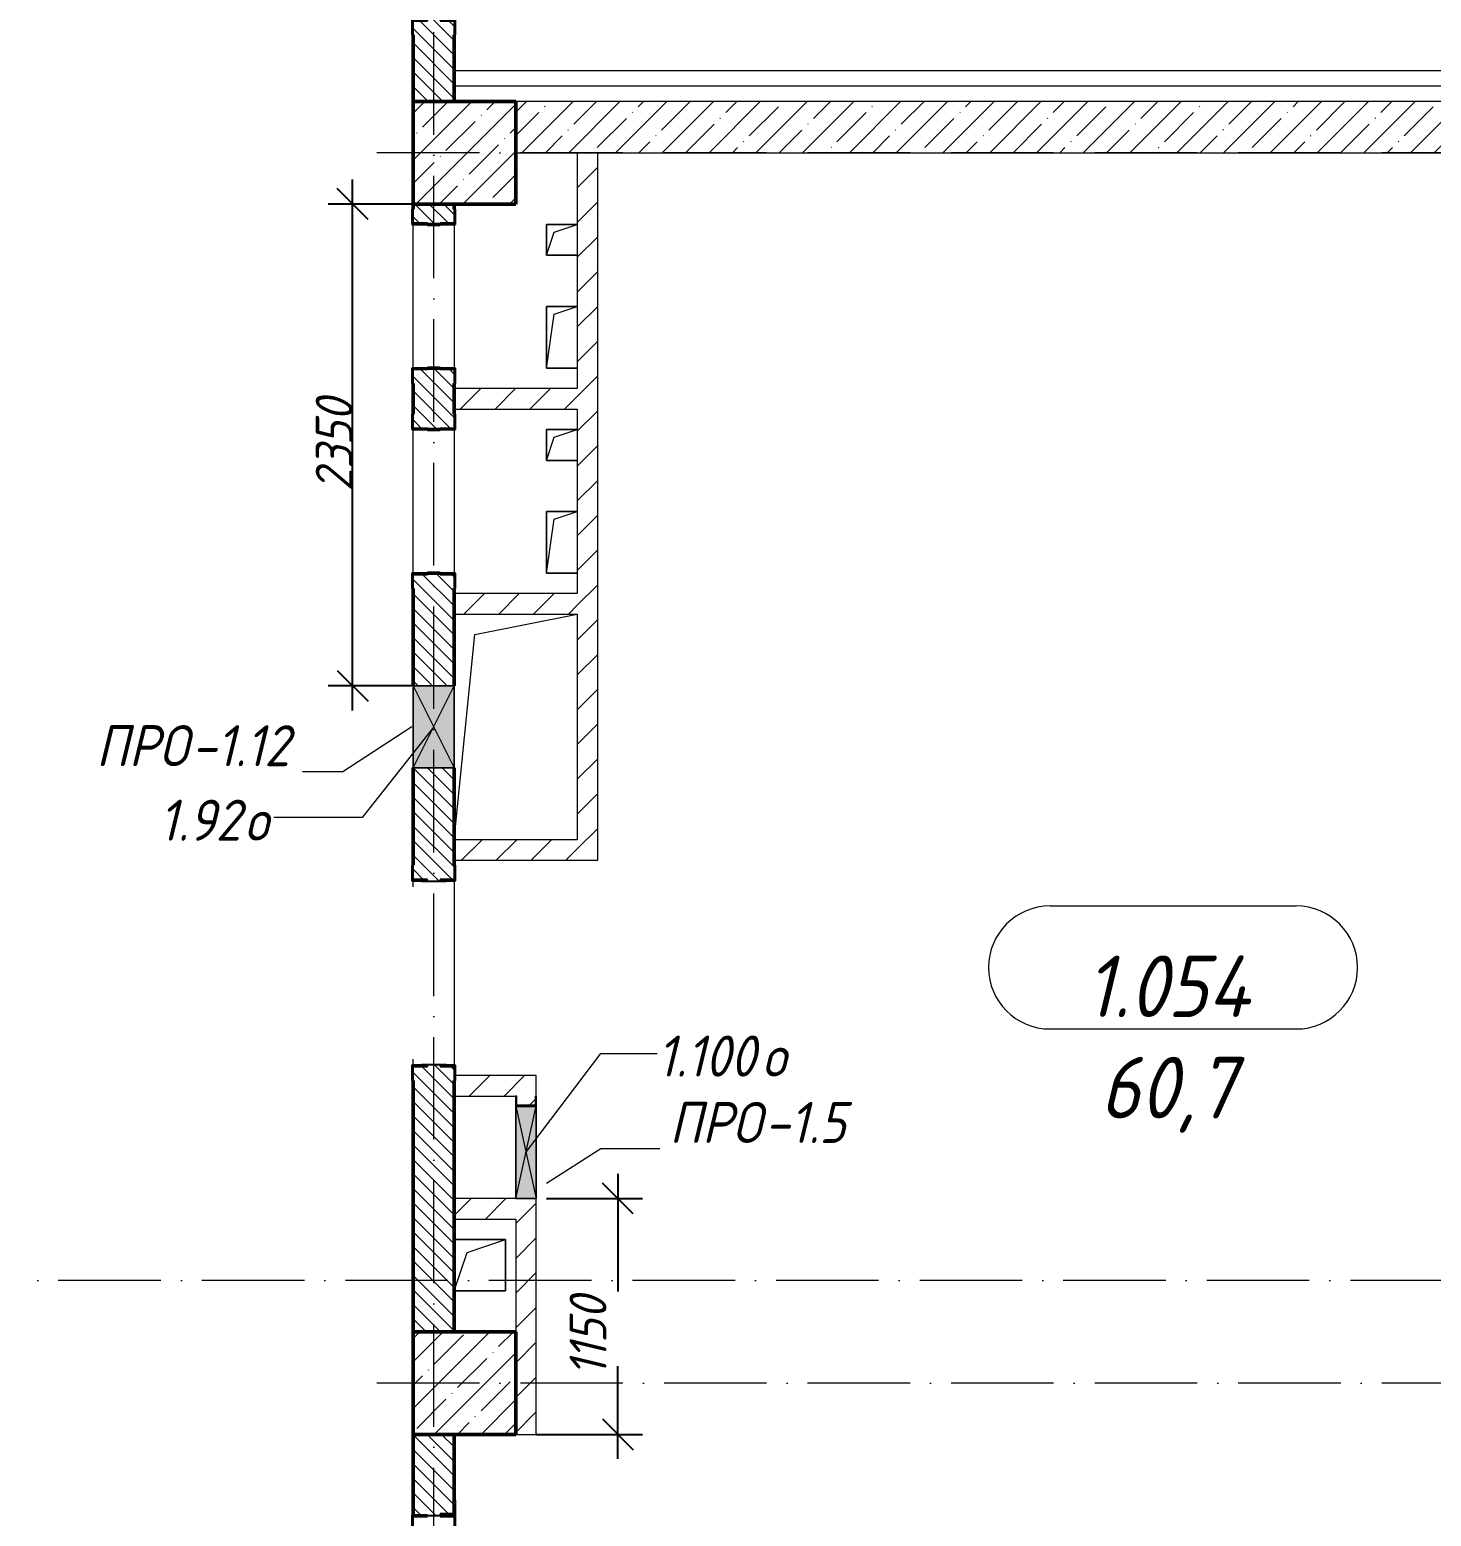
# Model space of a CAD drawing. Header units: millimetres. Extents: x -12989 to 629078, y -109036 to 555275.
# Drawn here: x 604393 to 611228, y 266573 to 273823 of the extents above; entities that cross this region are included whole.
import ezdxf

# ---------------------------------------------------------------- set-up
doc = ezdxf.new("R2010")
doc.units = ezdxf.units.MM
doc.linetypes.add('50_200_ШТРИХ_1Т_ш5_п1_п1_', pattern=[700, 500, -100, 0, -100])
for name, color, linetype, lineweight in [('A-____-____-DIMS', 7, 'Continuous', 9), ('A-DETL-____-OTLN-4', 7, 'Continuous', 18), ('A-DETL-GENF-OTLN', 7, 'Continuous', 9), ('A-FLOR-____-OTLN', 7, 'Continuous', 9), ('A-GENM-____-IDEN', 7, 'Continuous', 9), ('A-GENM-____-MCUT', 7, 'Continuous', 25), ('A-GENM-____-OTLN', 7, 'Continuous', 9), ('A-GENM-____-OTLN-1', 7, 'Continuous', 25), ('A-GLAZ-____-IDEN', 7, 'Continuous', 9), ('A-GLAZ-____-OTLN', 7, 'Continuous', 9), ('A-WALL-____-MCUT-1', 7, 'Continuous', 9), ('A-WALL-____-MCUT-2', 7, 'Continuous', 50), ('A-WALL-____-PATT-1', 7, 'Continuous', 9), ('A-WALL-FNSH-MCUT-1', 7, 'Continuous', 9), ('I-WALL-____-OTLN', 7, 'Continuous', 9), ('S-COLS-____-MCUT', 7, 'Continuous', 50), ('S-COLS-____-OTLN', 7, 'Continuous', 9), ('S-GRID-____-OTLN-1', 7, '50_200_ШТРИХ_1Т_ш5_п1_п1_', 9)]:
    doc.layers.add(name, color=color, linetype=linetype, lineweight=lineweight)
doc.layers.add('A-AREA-IDEN-1', color=7, linetype='Continuous', lineweight=9, true_color=0xaaaaaa)
doc.styles.add('ISOCPEUR_I', font='isocpeui.ttf', dxfattribs={"width": 0.9, "height": 2.5})
doc.styles.add('ISOCPEUR_I_10', font='isocpeui.ttf', dxfattribs={"width": 0.9, "height": 180})
doc.styles.add('ISOCPEUR_I_9', font='isocpeui.ttf', dxfattribs={"width": 0.9, "height": 250})
doc.dimstyles.new('ISO-1_8_0_9К_СРЕДНИЙ_Кладочные_3', dxfattribs={"dimscale": 304.8, "dimtxt": 179.276612, "dimasz": 0.492126, "dimexe": 0.393701, "dimexo": 0, "dimgap": 0, "dimtad": 1, "dimdec": 3, "dimrnd": 0.001, "dimdsep": 46, "dimtxsty": 'ISOCPEUR_I_10', "dimblk1": 'OBLIQUE', "dimblk2": 'OBLIQUE', "dimsah": 1, "dimcen": 0.09, "dimdle": 0.393701, "dimazin": 0, "dimtfac": 1, "dimtdec": 4, "dimtix": 1, "dimtmove": 0, "dimatfit": 3, "dimfxl": 1, "dimtvp": 1, "dimtolj": 1, "dimtzin": 0, "dimarcsym": 2})
doc.dimstyles.new('ISO-1_8_0_9К_СРЕДНИЙ_Кладочные_5', dxfattribs={"dimscale": 304.8, "dimtxt": 179.276612, "dimasz": 0.492126, "dimexe": 0.393701, "dimexo": 0, "dimgap": 0, "dimtad": 1, "dimdec": 3, "dimrnd": 0.001, "dimdsep": 46, "dimtxsty": 'ISOCPEUR_I_10', "dimblk1": 'OBLIQUE', "dimblk2": 'OBLIQUE', "dimsah": 1, "dimcen": 0.09, "dimdle": 0.393701, "dimazin": 0, "dimtfac": 1, "dimtdec": 4, "dimtix": 1, "dimtmove": 2, "dimatfit": 3, "dimfxl": 1, "dimtvp": 1, "dimtolj": 1, "dimtzin": 0, "dimarcsym": 2})
pattern_1 = [(135, (513013.31, 265891.49), (-35.35534, -35.35534), [])]
pattern_2 = [(45, (513013.31, 265891.49), (-84.85281, 84.85281), [])]

# ---------------------------------------------------------------- blocks, each defined once
blk = doc.blocks.new('BSC_Колонна _Прямоугольная - 500х500-V30-АР1_План отверстий 1 этажа в осях 1-64_А-ГГ')
at = {"layer": 'S-COLS-____-OTLN'}
h = blk.add_hatch(dxfattribs=at)
h.set_pattern_fill('FP_62', color=256, style=0, pattern_type=2)
h.set_pattern_definition([(45, (-93500, -7331.04), (-114.04925, 114.04925), []), (45, (-93385.95, -7331.04), (-114.04925, 114.04925), [201.613, -40.323, 3.353, -36.97])])
h.paths.add_polyline_path([(-250, -250), (250, -250), (250, 250), (-250, 250)], flags=0)
at = {"layer": 'S-COLS-____-MCUT'}
for p, q in [((250, 250), (-250, 250)), ((-250, 250), (-250, -250)), ((250, -250), (250, 250)), ((-250, -250), (250, -250))]:
    blk.add_line(p, q, dxfattribs=at)
blk = doc.blocks.new('BSC_Колонна _Прямоугольная - 500х500-V85-АР1_План отверстий 1 этажа в осях 1-64_А-ГГ')
at = {"layer": 'S-COLS-____-OTLN'}
h = blk.add_hatch(dxfattribs=at)
h.set_pattern_fill('FP_117', color=256, style=0, pattern_type=2)
h.set_pattern_definition([(45, (-93500, -1331.04), (-114.04925, 114.04925), []), (45, (-93385.95, -1331.04), (-114.04925, 114.04925), [201.613, -40.323, 3.353, -36.97])])
h.paths.add_polyline_path([(-250, -250), (250, -250), (250, 250), (-250, 250)], flags=0)
at = {"layer": 'S-COLS-____-MCUT'}
for p, q in [((250, 250), (-250, 250)), ((-250, 250), (-250, -250)), ((250, -250), (250, 250)), ((-250, -250), (250, -250))]:
    blk.add_line(p, q, dxfattribs=at)
blk = doc.blocks.new('Фахверк_СКБ_Уголок - 200_4010-27904266-АР1_План отверстий 1 этажа в осях 1-64_А-ГГ')
at = {"layer": 'A-GENM-____-MCUT'}
for p, q in [((125, 156), (50, 156)), ((50, 156), (50, 150)), ((50, 150), (119, 150)), ((119, 150), (119, 81)), ((125, 81), (125, 156)), ((119, 81), (125, 81)), ((125, 19), (119, 19)), ((119, 19), (119, -50)), ((125, -56), (125, 19)), ((119, -50), (50, -50)), ((50, -50), (50, -56)), ((50, -56), (125, -56))]:
    blk.add_line(p, q, dxfattribs=at)
blk = doc.blocks.new('Фахверк_СКБ_Уголок - 200_4010_1-27904659-АР1_План отверстий 1 этажа в осях 1-64_А-ГГ')
at = {"layer": 'A-GENM-____-MCUT'}
for p, q in [((125, 156), (50, 156)), ((50, 156), (50, 150)), ((50, 150), (119, 150)), ((119, 150), (119, 81)), ((125, 81), (125, 156)), ((119, 81), (125, 81)), ((125, 19), (119, 19)), ((119, 19), (119, -50)), ((125, -56), (125, 19)), ((119, -50), (50, -50)), ((50, -50), (50, -56)), ((50, -56), (125, -56))]:
    blk.add_line(p, q, dxfattribs=at)
blk = doc.blocks.new('154_Стойка_СКБ_Уголок - СМ-2230_200-28216496-АР1_План отверстий 1 этажа в осях 1-64_А-ГГ')
at = {"layer": 'A-GENM-____-MCUT'}
for p, q in [((125, 156), (125, 81)), ((200, 156), (125, 156)), ((131, 81), (131, 150)), ((131, 150), (200, 150)), ((200, 150), (200, 156)), ((125, 81), (131, 81)), ((131, 19), (125, 19)), ((125, 19), (125, -56)), ((131, -50), (131, 19)), ((125, -56), (200, -56)), ((200, -50), (131, -50)), ((200, -56), (200, -50))]:
    blk.add_line(p, q, dxfattribs=at)
blk = doc.blocks.new('154_Стойка_СКБ_Уголок - СМ-2530_200-28213945-АР1_План отверстий 1 этажа в осях 1-64_А-ГГ')
at = {"layer": 'A-GENM-____-MCUT'}
for p, q in [((125, 156), (125, 81)), ((200, 156), (125, 156)), ((131, 81), (131, 150)), ((131, 150), (200, 150)), ((200, 150), (200, 156)), ((125, 81), (131, 81)), ((131, 19), (125, 19)), ((125, 19), (125, -56)), ((131, -50), (131, 19)), ((125, -56), (200, -56)), ((200, -50), (131, -50)), ((200, -56), (200, -50))]:
    blk.add_line(p, q, dxfattribs=at)
blk = doc.blocks.new('Стойка_Влож_Полоса боковая - Полоса-28213942-АР1_План отверстий 1 этажа в осях 1-64_А-ГГ')
at = {"layer": 'A-GENM-____-OTLN'}
for p, q in [((-5, 60), (0, 60)), ((-5, -60), (-5, 60)), ((0, 31), (0, -31)), ((0, -60), (-5, -60))]:
    blk.add_line(p, q, dxfattribs=at)
blk = doc.blocks.new('154_Стойка_СКБ_Уголок - СМ-2530_200-28346319-АР1_План отверстий 1 этажа в осях 1-64_А-ГГ')
at = {"layer": 'A-GENM-____-MCUT'}
for p, q in [((125, 156), (125, 81)), ((200, 156), (125, 156)), ((131, 81), (131, 150)), ((131, 150), (200, 150)), ((200, 150), (200, 156)), ((125, 81), (131, 81)), ((131, 19), (125, 19)), ((125, 19), (125, -56)), ((131, -50), (131, 19)), ((125, -56), (200, -56)), ((200, -50), (131, -50)), ((200, -56), (200, -50))]:
    blk.add_line(p, q, dxfattribs=at)
blk = doc.blocks.new('Стойка_Влож_Полоса боковая - Полоса-28346330-АР1_План отверстий 1 этажа в осях 1-64_А-ГГ')
at = {"layer": 'A-GENM-____-OTLN'}
for p, q in [((-5, -31), (-5, 31)), ((0, 31), (0, -31))]:
    blk.add_line(p, q, dxfattribs=at)
blk = doc.blocks.new('Стойка_Влож_Уголок - Уголок-28213946-АР1_План отверстий 1 этажа в осях 1-64_А-ГГ')
at = {"layer": 'A-GENM-____-MCUT'}
for p, q in [((6, 0), (0, 0)), ((6, -69), (6, 0)), ((75, -69), (6, -69)), ((75, -75), (75, -69)), ((0, -75), (75, -75))]:
    blk.add_line(p, q, dxfattribs=at)
blk = doc.blocks.new('AR_Отверстие прямоугольное _в плите_ - AR_Отверстие прямоугольное _в плите_-30423627-АР1_План отверстий 1 этажа в осях 1-64_А-ГГ')
at = {"layer": 'A-GENM-____-OTLN'}
for p, q in [((75, 75), (-75, 75)), ((-75, 75), (-75, -75)), ((-37.5, 37.5), (75, 75)), ((-75, -75), (-37.5, 37.5)), ((-75, -75), (75, -75))]:
    blk.add_line(p, q, dxfattribs=at)
blk = doc.blocks.new('AR_Отверстие прямоугольное _в плите_ - AR_Отверстие прямоугольное _в плите_-30423637-АР1_План отверстий 1 этажа в осях 1-64_А-ГГ')
at = {"layer": 'A-GENM-____-OTLN'}
for p, q in [((75, 150), (-75, 150)), ((-75, 150), (-75, -150)), ((-37.5, 112.5), (75, 150)), ((-75, -150), (-37.5, 112.5)), ((-75, -150), (75, -150))]:
    blk.add_line(p, q, dxfattribs=at)
blk = doc.blocks.new('AR_Отверстие прямоугольное _в плите_ - AR_Отверстие прямоугольное _в плите_-30552713-АР1_План отверстий 1 этажа в осях 1-64_А-ГГ')
at = {"layer": 'A-GENM-____-OTLN'}
for p, q in [((-200, 450), (300, 550)), ((-300, -550), (-200, 450))]:
    blk.add_line(p, q, dxfattribs=at)
blk = doc.blocks.new('AR_Отверстие прямоугольное _в плите_ - AR_Отверстие прямоугольное _в плите_-30458064-АР1_План отверстий 1 этажа в осях 1-64_А-ГГ')
at = {"layer": 'A-GENM-____-OTLN'}
for p, q in [((125, 125), (-125, 125)), ((-62.5, 62.5), (125, 125)), ((125, -125), (125, 125)), ((-125, -125), (-62.5, 62.5)), ((-125, -125), (125, -125))]:
    blk.add_line(p, q, dxfattribs=at)
blk = doc.blocks.new('AR_Отверстие прямоугольное _в стене_ - AR_Отверстие прямоугольное _в стене__ОВ-36690962-АР1_План отверстий 1 этажа в осях 1-64_А-ГГ')
at = {"layer": 'A-GLAZ-____-OTLN'}
blk.add_hatch(color=256, dxfattribs=at).paths.add_polyline_path([(-225, 47), (-225, -50), (225, -50), (225, 50), (-225, 50)], flags=0)
at = {"layer": 'A-DETL-GENF-OTLN'}
for p, q in [((-225, -50), (-225, 50)), ((-225, 50), (225, 50)), ((225, 50), (-225, -50)), ((-225, 50), (225, -50)), ((225, 50), (-225, 50)), ((-225, 50), (-225, -50)), ((225, -50), (-225, -50)), ((-225, -50), (225, -50))]:
    blk.add_line(p, q, dxfattribs=at)
blk = doc.blocks.new('AR_Отверстие прямоугольное _в стене_ - AR_Отверстие прямоугольное _в стене__ОВ-36752886-АР1_План отверстий 1 этажа в осях 1-64_А-ГГ')
at = {"layer": 'A-GLAZ-____-OTLN'}
blk.add_hatch(color=256, dxfattribs=at).paths.add_polyline_path([(-200, -100), (200, -100), (200, 100), (-200, 100)], flags=0)
at = {"layer": 'A-DETL-GENF-OTLN'}
for p, q in [((-200, -100), (-200, 100)), ((-200, 100), (200, 100)), ((200, 100), (-200, -100)), ((-200, 100), (200, -100)), ((200, 100), (-200, 100)), ((-200, 100), (-200, -100)), ((200, 100), (200, -100)), ((200, -100), (200, 100)), ((200, -100), (-200, -100)), ((-200, -100), (200, -100))]:
    blk.add_line(p, q, dxfattribs=at)
blk = doc.blocks.new('154_Фахверк_СКБ_Швеллер - Тип_100_4010_1-36655149-АР1_План отверстий 1 этажа в осях 1-64_А-ГГ')
at = {"layer": 'A-GENM-____-MCUT'}
for p, q in [((175, 50), (125, 50)), ((125, 50), (125, -50)), ((128, 47), (175, 47)), ((128, -47), (128, 47)), ((175, 47), (175, 50)), ((125, -50), (175, -50)), ((175, -47), (128, -47)), ((175, -50), (175, -47))]:
    blk.add_line(p, q, dxfattribs=at)
blk = doc.blocks.new('_Oblique')
at = {"color": 0, "linetype": 'ByBlock', "lineweight": -2}
blk.add_line((-0.5, -0.5), (0.5, 0.5), dxfattribs=at)
blk = doc.blocks.new('*D5842')
at = {"layer": 'A-____-____-DIMS', "color": 0, "lineweight": -2, "transparency": 16777216}
for p, q in [((605967.9, 270502.5), (605967.9, 273092.5)), ((606263.3, 272972.5), (605847.9, 272972.5)), ((606257.3, 270622.5), (605847.9, 270622.5))]:
    blk.add_line(p, q, dxfattribs=at)
at = {"layer": 'Defpoints', "color": 0, "transparency": 16777216}
for p in [(605967.9, 272972.5), (606263.3, 272972.5), (606257.3, 270622.5)]:
    blk.add_point(p, dxfattribs=at)
at = {"layer": 'A-____-____-DIMS', "color": 0, "lineweight": -2, "transparency": 16777216, "xscale": 150, "yscale": 150, "zscale": 150}
for p, rotation in [((605967.9, 272972.5), 90), ((605967.9, 270622.5), 270)]:
    blk.add_blockref('_Oblique', p, dxfattribs=dict(at, rotation=rotation))
at = {"layer": 'A-____-____-DIMS', "color": 0, "transparency": 16777216, "insert": (605877.9, 271797.5), "char_height": 180, "width": 546.104, "attachment_point": 5, "rotation": 90, "style": 'ISOCPEUR_I_10'}
blk.add_mtext('\\A1;2350', dxfattribs=at)
blk = doc.blocks.new('*D5844')
at = {"layer": 'A-____-____-DIMS', "color": 0, "lineweight": -2, "transparency": 16777216}
for p, q in [((607261, 268242.5), (607261, 267669.2)), ((606913.3, 268122.5), (607381, 268122.5)), ((607261, 266852.5), (607261, 267304.8)), ((606863.3, 266972.5), (607381, 266972.5))]:
    blk.add_line(p, q, dxfattribs=at)
at = {"layer": 'Defpoints', "color": 0, "transparency": 16777216}
for p in [(606913.3, 268122.5), (607261, 268122.5), (606863.3, 266972.5)]:
    blk.add_point(p, dxfattribs=at)
at = {"layer": 'A-____-____-DIMS', "color": 0, "lineweight": -2, "transparency": 16777216, "xscale": 150, "yscale": 150, "zscale": 150}
for p, rotation in [((607261, 268122.5), 90), ((607261, 266972.5), 270)]:
    blk.add_blockref('_Oblique', p, dxfattribs=dict(at, rotation=rotation))
at = {"layer": 'A-____-____-DIMS', "color": 0, "transparency": 16777216, "insert": (607025.9, 267255.3), "char_height": 180, "width": 463.361, "attachment_point": 1, "rotation": 90, "line_spacing_factor": 1.149209, "style": 'ISOCPEUR_I_10'}
blk.add_mtext('\\A1;1150', dxfattribs=at)
blk = doc.blocks.new('AAR_СКБ_Марка_помещения_1_5 ммп - Номер _ Площадь-27962135-АИ_План этажа_Стены_1')
at = {"layer": 'A-AREA-IDEN-1'}
for p, q in [((-2.987, 3), (3.013, 3)), ((-2.987, 0), (3.013, 0))]:
    blk.add_line(p, q, dxfattribs=at)
for centre, start, end in [((-2.987, 1.5), 90, 270), ((3.013, 1.5), 270, 90)]:
    blk.add_arc(centre, 1.5, start, end, dxfattribs=at)

msp = doc.modelspace()

# ---------------------------------------------------------------- hatches: boundary and pattern name
at = {"layer": 'A-WALL-____-PATT-1'}
h = msp.add_hatch(dxfattribs=at)
h.set_pattern_fill('FP_6', color=256, style=0, pattern_type=2)
h.set_pattern_definition(pattern_1)
h.paths.add_polyline_path([(606463.3109, 273472.5335), (606463.3109, 273866.5335), (606394.3109, 273866.5335), (606394.3109, 273872.5335), (606332.3109, 273872.5335), (606332.3109, 273866.5335), (606263.3109, 273866.5335), (606263.3109, 273472.5335)], flags=0)
h.paths.add_polyline_path([(606332.3109, 275572.5335), (606394.3109, 275572.5335), (606394.3109, 275578.5335), (606463.3109, 275578.5335), (606463.3109, 275972.5335), (606263.3109, 275972.5335), (606263.3109, 275578.5335), (606332.3109, 275578.5335)], flags=0)
h = msp.add_hatch(dxfattribs=at)
h.set_pattern_fill('FP_27', color=256, style=0, pattern_type=2)
h.set_pattern_definition([(45, (513013.31, 265891.49), (-114.04925, 114.04925), []), (45, (513127.36, 265891.49), (-114.04925, 114.04925), [201.612, -40.322, 3.353, -36.97])])
h.paths.add_polyline_path([(613763.3109, 273222.5335), (613763.3109, 273472.5335), (606763.3109, 273472.5335), (606763.3109, 273222.5335), (613743.8252, 273222.5335)], flags=0)
h = msp.add_hatch(dxfattribs=at)
h.set_pattern_fill('FP_4', color=256, style=0, pattern_type=2)
h.set_pattern_definition(pattern_2)
h.paths.add_polyline_path([(607063.3109, 269772.5335), (607163.3109, 269772.5335), (607163.3109, 273222.5335), (607063.3109, 273222.5335), (607063.3109, 269872.5335)], flags=0)
h = msp.add_hatch(dxfattribs=at)
h.set_pattern_fill('FP_6', color=256, style=0, pattern_type=2)
h.set_pattern_definition(pattern_1)
h.paths.add_polyline_path([(606303.3109, 267472.5335), (606463.3109, 267472.5335), (606463.3109, 268766.5335), (606394.3109, 268766.5335), (606394.3109, 268772.5335), (606332.3109, 268772.5335), (606332.3109, 268766.5335), (606263.3109, 268766.5335), (606263.3109, 267472.5335)], flags=0)
h.paths.add_polyline_path([(606332.3109, 269672.5335), (606394.3109, 269672.5335), (606394.3109, 269678.5335), (606463.3109, 269678.5335), (606463.3109, 270222.5335), (606263.3109, 270222.5335), (606264.1109, 269678.5335), (606332.3109, 269678.5335)], flags=0)
h.paths.add_polyline_path([(606263.3109, 270622.5335), (606463.3109, 270622.5335), (606462.5109, 271166.5335), (606394.3109, 271166.5335), (606394.3109, 271172.5335), (606332.3109, 271172.5335), (606332.3109, 271166.5335), (606263.3109, 271166.5335), (606263.3109, 271097.5335)], flags=0)
h.paths.add_polyline_path([(606332.3109, 271872.5335), (606394.3109, 271872.5335), (606394.3109, 271878.5335), (606463.3109, 271878.5335), (606463.3109, 272166.5335), (606394.3109, 272166.5335), (606394.3109, 272172.5335), (606332.3109, 272172.5335), (606332.3109, 272166.5335), (606263.3109, 272166.5335), (606263.3109, 271878.5335), (606332.3109, 271878.5335)], flags=0)
h.paths.add_polyline_path([(606394.3109, 272872.5335), (606394.3109, 272878.5335), (606463.3109, 272878.5335), (606463.3109, 272972.5335), (606263.3109, 272972.5335), (606263.3109, 272878.5335), (606332.3109, 272878.5335), (606332.3109, 272872.5335)], flags=0)
h = msp.add_hatch(dxfattribs=at)
h.set_pattern_fill('FP_4', color=256, style=0, pattern_type=2)
h.set_pattern_definition(pattern_2)
h.paths.add_polyline_path([(607063.3109, 271972.5335), (607063.3109, 272072.5335), (606463.3109, 272072.5335), (606463.3109, 271972.5335), (606673.9681, 271972.5335)], flags=0)
h = msp.add_hatch(dxfattribs=at)
h.set_pattern_fill('FP_4', color=256, style=0, pattern_type=2)
h.set_pattern_definition(pattern_2)
h.paths.add_polyline_path([(607063.3109, 270972.5335), (607063.3109, 271072.5335), (606463.3109, 271072.5335), (606463.3109, 270972.5335), (606673.9681, 270972.5335)], flags=0)
h = msp.add_hatch(dxfattribs=at)
h.set_pattern_fill('FP_4', color=256, style=0, pattern_type=2)
h.set_pattern_definition(pattern_2)
h.paths.add_polyline_path([(607063.3109, 269772.5335), (607063.3109, 269872.5335), (606463.3109, 269872.5335), (606463.3109, 269772.5335), (606673.9681, 269772.5335)], flags=0)
h = msp.add_hatch(dxfattribs=at)
h.set_pattern_fill('FP_4', color=256, style=0, pattern_type=2)
h.set_pattern_definition(pattern_2)
h.paths.add_polyline_path([(606763.3109, 268622.5335), (606863.3109, 268622.5335), (606863.3109, 268722.5335), (606469.3109, 268722.5335), (606469.3109, 268697.5335), (606463.3109, 268697.5335), (606463.3109, 268622.5335), (606673.9681, 268622.5335)], flags=0)
h = msp.add_hatch(dxfattribs=at)
h.set_pattern_fill('FP_4', color=256, style=0, pattern_type=2)
h.set_pattern_definition(pattern_2)
h.paths.add_polyline_path([(606763.3109, 267072.5335), (606863.3109, 267072.5335), (606863.3109, 268122.5335), (606763.3109, 268122.5335), (606763.3109, 267472.5335)], flags=0)
h.paths.add_polyline_path([(606855.4776, 268575.5335), (606860.3109, 268575.5335), (606860.3109, 268622.5335), (606766.3109, 268622.5335), (606766.3109, 268575.5335), (606853.9109, 268575.5335)], flags=0)
h = msp.add_hatch(dxfattribs=at)
h.set_pattern_fill('FP_4', color=256, style=0, pattern_type=2)
h.set_pattern_definition(pattern_2)
h.paths.add_polyline_path([(606463.3109, 268022.5335), (606763.3109, 268022.5335), (606763.3109, 268122.5335), (606463.3109, 268122.5335)], flags=0)
h = msp.add_hatch(dxfattribs=at)
h.set_pattern_fill('FP_4', color=256, style=0, pattern_type=2)
h.set_pattern_definition(pattern_2)
h.paths.add_polyline_path([(606863.3109, 266972.5335), (606863.3109, 267072.5335), (606763.3109, 267072.5335), (606763.3109, 266972.5335)], flags=0)
h = msp.add_hatch(dxfattribs=at)
h.set_pattern_fill('FP_6', color=256, style=0, pattern_type=2)
h.set_pattern_definition(pattern_1)
h.paths.add_polyline_path([(606463.3109, 264472.5335), (606463.3109, 264866.5335), (606394.3109, 264866.5335), (606394.3109, 264872.5335), (606332.3109, 264872.5335), (606332.3109, 264866.5335), (606263.3109, 264866.5335), (606263.3109, 264472.5335), (606332.3109, 264472.5335)], flags=0)
h.paths.add_polyline_path([(606463.3109, 266578.5335), (606463.3109, 266972.5335), (606263.3109, 266972.5335), (606263.3109, 266578.5335), (606423.3109, 266578.5335)], flags=0)

# ---------------------------------------------------------------- linework, layer by layer
at = {"layer": 'A-DETL-____-OTLN-4'}
for p, q in [((614013.3109, 273622.5335), (606463.3109, 273622.5335)), ((614013.3109, 273547.5335), (606463.3109, 273547.5335))]:
    msp.add_line(p, q, dxfattribs=at)
at = {"layer": 'A-FLOR-____-OTLN'}
for p, q in [((606913.3109, 272872.5335), (607063.3109, 272872.5335)), ((606913.3109, 272722.5335), (606913.3109, 272872.5335)), ((607063.3109, 272722.5335), (606913.3109, 272722.5335)), ((606913.3109, 272472.5335), (607063.3109, 272472.5335)), ((606913.3109, 272172.5335), (606913.3109, 272472.5335)), ((607063.3109, 272172.5335), (606913.3109, 272172.5335)), ((606913.3109, 271872.5335), (607063.3109, 271872.5335)), ((606913.3109, 271722.5335), (606913.3109, 271872.5335)), ((607063.3109, 271722.5335), (606913.3109, 271722.5335)), ((606913.3109, 271472.5335), (607063.3109, 271472.5335)), ((606913.3109, 271172.5335), (606913.3109, 271472.5335)), ((607063.3109, 271172.5335), (606913.3109, 271172.5335)), ((606463.3109, 267922.5335), (606713.3109, 267922.5335)), ((606713.3109, 267922.5335), (606713.3109, 267672.5335)), ((606713.3109, 267672.5335), (606463.3109, 267672.5335))]:
    msp.add_line(p, q, dxfattribs=at)
at = {"layer": 'A-GENM-____-IDEN'}
for p, q in [((606257.3109, 270422.5335), (605920.1895, 270203.8531)), ((605920.1895, 270203.8531), (605723.507, 270203.8531)), ((606913.3109, 268197.5335), (607178.7536, 268366.3051)), ((607178.7536, 268366.3051), (607465.3836, 268366.3051))]:
    msp.add_line(p, q, dxfattribs=at)
at = {"layer": 'A-GLAZ-____-IDEN'}
for p, q in [((606363.3109, 270422.5335), (606014.5144, 269980.066)), ((606014.5144, 269980.066), (605583.5558, 269980.066)), ((606813.3109, 268347.5335), (607178.7536, 268829.7036)), ((607178.7536, 268829.7036), (607453.127, 268829.7036))]:
    msp.add_line(p, q, dxfattribs=at)
at = {"layer": 'A-WALL-____-MCUT-1'}
for p, q in [((613763.3109, 273472.5335), (606763.3109, 273472.5335)), ((606763.3109, 273222.5335), (613763.3109, 273222.5335))]:
    msp.add_line(p, q, dxfattribs=at)
at = {"layer": 'A-WALL-____-MCUT-2'}
for p, q in [((606263.3109, 273797.5335), (606263.3109, 273472.5335)), ((606463.3109, 273472.5335), (606463.3109, 273797.5335)), ((606263.3109, 272972.5335), (606263.3109, 272947.5335)), ((606463.3109, 272947.5335), (606463.3109, 272972.5335)), ((606332.3109, 272872.5335), (606394.3109, 272872.5335)), ((606394.3109, 272172.5335), (606332.3109, 272172.5335)), ((606263.3109, 272097.5335), (606263.3109, 271947.5335)), ((606463.3109, 271947.5335), (606463.3109, 272097.5335)), ((606332.3109, 271872.5335), (606394.3109, 271872.5335)), ((606394.3109, 271172.5335), (606332.3109, 271172.5335)), ((606263.3109, 271097.5335), (606263.3109, 270622.5335)), ((606463.3109, 270622.5335), (606463.3109, 271097.5335)), ((606263.3109, 270222.5335), (606263.3109, 269747.5335)), ((606463.3109, 269747.5335), (606463.3109, 270222.5335)), ((606263.3109, 268697.5335), (606263.3109, 267472.5335)), ((606463.3109, 267472.5335), (606463.3109, 268697.5335)), ((606263.3109, 266972.5335), (606263.3109, 266578.5335)), ((606463.3109, 266578.5335), (606463.3109, 266972.5335))]:
    msp.add_line(p, q, dxfattribs=at)
at = {"layer": 'A-WALL-FNSH-MCUT-1'}
for p, q in [((607063.3109, 273222.5335), (607063.3109, 272072.5335)), ((607163.3109, 269772.5335), (607163.3109, 273222.5335)), ((607063.3109, 272072.5335), (606463.3109, 272072.5335)), ((606463.3109, 271972.5335), (607063.3109, 271972.5335)), ((607063.3109, 271972.5335), (607063.3109, 271072.5335)), ((607063.3109, 271072.5335), (606463.3109, 271072.5335)), ((606463.3109, 270972.5335), (607063.3109, 270972.5335)), ((607063.3109, 270972.5335), (607063.3109, 269872.5335)), ((607063.3109, 269872.5335), (606463.3109, 269872.5335)), ((606463.3109, 269872.5335), (606463.3109, 269772.5335)), ((606463.3109, 269772.5335), (607163.3109, 269772.5335)), ((606863.3109, 268722.5335), (606469.3109, 268722.5335)), ((606863.3109, 268622.5335), (606863.3109, 268722.5335)), ((606463.3109, 268622.5335), (606763.3109, 268622.5335)), ((606763.3109, 268122.5335), (606463.3109, 268122.5335)), ((606863.3109, 267072.5335), (606863.3109, 268122.5335)), ((606463.3109, 268022.5335), (606763.3109, 268022.5335)), ((606763.3109, 268022.5335), (606763.3109, 267472.5335)), ((606863.3109, 266972.5335), (606863.3109, 267072.5335)), ((606763.3109, 266972.5335), (606863.3109, 266972.5335))]:
    msp.add_line(p, q, dxfattribs=at)
at = {"layer": 'I-WALL-____-OTLN'}
for p, q in [((606263.3109, 272172.5335), (606263.3109, 272872.5335)), ((606463.3109, 272872.5335), (606463.3109, 272172.5335)), ((606263.3109, 271172.5335), (606263.3109, 271872.5335)), ((606463.3109, 271872.5335), (606463.3109, 271172.5335)), ((606263.3109, 269642.5335), (606263.3109, 269672.5335)), ((606463.3109, 269672.5335), (606463.3109, 268772.5335)), ((606263.3109, 268772.5335), (606263.3109, 268802.5335))]:
    msp.add_line(p, q, dxfattribs=at)
at = {"layer": 'S-GRID-____-OTLN-1'}
for p, q in [((606363.3109, 261408.8852), (606363.3109, 315772.4512)), ((617087.7175, 273222.5335), (606034.5752, 273222.5335)), ((616934.3705, 267722.5335), (508344.5407, 267722.5335)), ((617087.7175, 267222.5335), (606034.5752, 267222.5335))]:
    msp.add_line(p, q, dxfattribs=at)

# ---------------------------------------------------------------- block references
at = {"layer": 'A-AREA-IDEN-1', "xscale": 199.9999999999999, "yscale": 199.9999999999999, "zscale": 199.9999999999999}
msp.add_blockref('AAR_СКБ_Марка_помещения_1_5 ммп - Номер _ Площадь-27962135-АИ_План этажа_Стены_1', (609966.4056, 268949.3462), dxfattribs=at)
at = {"layer": 'A-GENM-____-OTLN'}
for name, p in [('AR_Отверстие прямоугольное _в плите_ - AR_Отверстие прямоугольное _в плите_-30423627-АР1_План отверстий 1 этажа в осях 1-64_А-ГГ', (606988.3109, 272797.5335)), ('AR_Отверстие прямоугольное _в плите_ - AR_Отверстие прямоугольное _в плите_-30423637-АР1_План отверстий 1 этажа в осях 1-64_А-ГГ', (606988.3109, 272322.5335)), ('AR_Отверстие прямоугольное _в плите_ - AR_Отверстие прямоугольное _в плите_-30423627-АР1_План отверстий 1 этажа в осях 1-64_А-ГГ', (606988.3109, 271797.5335)), ('AR_Отверстие прямоугольное _в плите_ - AR_Отверстие прямоугольное _в плите_-30423637-АР1_План отверстий 1 этажа в осях 1-64_А-ГГ', (606988.3109, 271322.5335)), ('AR_Отверстие прямоугольное _в плите_ - AR_Отверстие прямоугольное _в плите_-30552713-АР1_План отверстий 1 этажа в осях 1-64_А-ГГ', (606763.3109, 270422.5335)), ('AR_Отверстие прямоугольное _в плите_ - AR_Отверстие прямоугольное _в плите_-30458064-АР1_План отверстий 1 этажа в осях 1-64_А-ГГ', (606588.3109, 267797.5335))]:
    msp.add_blockref(name, p, dxfattribs=at)
for name, p, rotation in [('Стойка_Влож_Полоса боковая - Полоса-28213942-АР1_План отверстий 1 этажа в осях 1-64_А-ГГ', (606363.3109, 269672.5335), 89.99999999999991), ('Стойка_Влож_Полоса боковая - Полоса-28213942-АР1_План отверстий 1 этажа в осях 1-64_А-ГГ', (606363.3109, 268772.5335), 269.9999999999999), ('Стойка_Влож_Уголок - Уголок-28213946-АР1_План отверстий 1 этажа в осях 1-64_А-ГГ', (606394.3109, 266578.5335), 90.00000000000026), ('Стойка_Влож_Полоса боковая - Полоса-28346330-АР1_План отверстий 1 этажа в осях 1-64_А-ГГ', (606363.3109, 266578.5335), 89.9999999999999)]:
    msp.add_blockref(name, p, dxfattribs=dict(at, rotation=rotation))
at = {"layer": 'A-GENM-____-OTLN-1'}
for name, p, rotation in [('Фахверк_СКБ_Уголок - 200_4010-27904266-АР1_План отверстий 1 этажа в осях 1-64_А-ГГ', (606413.3109, 273747.5335), 89.9999999999999), ('Фахверк_СКБ_Уголок - 200_4010_1-27904659-АР1_План отверстий 1 этажа в осях 1-64_А-ГГ', (606313.3109, 272997.5335), 269.9999999999999), ('Фахверк_СКБ_Уголок - 200_4010-27904266-АР1_План отверстий 1 этажа в осях 1-64_А-ГГ', (606413.3109, 272047.5335), 89.9999999999999), ('Фахверк_СКБ_Уголок - 200_4010_1-27904659-АР1_План отверстий 1 этажа в осях 1-64_А-ГГ', (606313.3109, 271997.5335), 269.9999999999999), ('154_Стойка_СКБ_Уголок - СМ-2230_200-28216496-АР1_План отверстий 1 этажа в осях 1-64_А-ГГ', (606313.3109, 271297.5335), 269.9999999999999), ('154_Стойка_СКБ_Уголок - СМ-2530_200-28213945-АР1_План отверстий 1 этажа в осях 1-64_А-ГГ', (606413.3109, 269547.5335), 89.9999999999999), ('154_Стойка_СКБ_Уголок - СМ-2530_200-28213945-АР1_План отверстий 1 этажа в осях 1-64_А-ГГ', (606313.3109, 268897.5335), 269.9999999999999), ('154_Фахверк_СКБ_Швеллер - Тип_100_4010_1-36655149-АР1_План отверстий 1 этажа в осях 1-64_А-ГГ', (606813.3109, 268447.5335), 90), ('154_Стойка_СКБ_Уголок - СМ-2530_200-28346319-АР1_План отверстий 1 этажа в осях 1-64_А-ГГ', (606313.3109, 266703.5335), 269.9999999999999)]:
    msp.add_blockref(name, p, dxfattribs=dict(at, rotation=rotation))
at = {"layer": 'A-GLAZ-____-OTLN'}
for name, p, rotation in [('AR_Отверстие прямоугольное _в стене_ - AR_Отверстие прямоугольное _в стене__ОВ-36752886-АР1_План отверстий 1 этажа в осях 1-64_А-ГГ', (606363.3109, 270422.5335), 89.9999999999999), ('AR_Отверстие прямоугольное _в стене_ - AR_Отверстие прямоугольное _в стене__ОВ-36690962-АР1_План отверстий 1 этажа в осях 1-64_А-ГГ', (606813.3109, 268347.5335), 90)]:
    msp.add_blockref(name, p, dxfattribs=dict(at, rotation=rotation))
at = {"layer": 'S-COLS-____-OTLN'}
for name, p in [('BSC_Колонна _Прямоугольная - 500х500-V30-АР1_План отверстий 1 этажа в осях 1-64_А-ГГ', (606513.3109, 273222.5335)), ('BSC_Колонна _Прямоугольная - 500х500-V85-АР1_План отверстий 1 этажа в осях 1-64_А-ГГ', (606513.3109, 267222.5335))]:
    msp.add_blockref(name, p, dxfattribs=at)

# ---------------------------------------------------------------- texts
at = {"layer": 'A-AREA-IDEN-1', "char_height": 300, "attachment_point": 8, "line_spacing_factor": 1.139951, "style": 'ISOCPEUR_I'}
for s, insert, width in [('\\pxqc,t8.46667,16.93333,25.4,33.86667,42.33333,50.8,59.26667,67.73333,76.2,84.66667,93.13333,101.6,110.06667,118.53333,127,135.46667,143.93333,152.4,160.86667,169.33333,177.8,186.26667,194.73333,203.2,211.66667,220.13333,228.6,237.06667,245.53333,254,262.46667,270.93333;{1.054}', (609940.9766, 269007.6761), 940), ('\\pxqc,t8.46667,16.93333,25.4,33.86667,42.33333,50.8,59.26667,67.73333,76.2,84.66667,93.13333,101.6,110.06667,118.53333,127,135.46667,143.93333,152.4,160.86667,169.33333,177.8,186.26667,194.73333,203.2,211.66667,220.13333,228.6,237.06667,245.53333,254,262.46667,270.93333;{60,7}', (609941.9766, 268443.7281), 754)]:
    msp.add_mtext(s, dxfattribs=dict(at, insert=insert, width=width))
at = {"layer": 'A-GENM-____-IDEN', "char_height": 200, "attachment_point": 1, "style": 'ISOCPEUR_I_9'}
for s, insert, width in [('ПРО', (604716.8816, 270430.9693), 562.784625), ('-1.12', (605181.2253, 270430.9693), 620.506125), ('ПРО', (607512.527, 268593.4212), 562.784625), ('-1.5', (607976.8707, 268593.4212), 505.063125)]:
    msp.add_mtext(s, dxfattribs=dict(at, insert=insert, width=width))
at = {"layer": 'A-GLAZ-____-IDEN', "char_height": 200, "attachment_point": 1, "style": 'ISOCPEUR_I_9'}
for s, insert, width in [('1.92', (605024.1042, 270067.6806), 505.063125), ('\\fISOCPEUR|b0|i1|c204|p34|;\\W.9;о', (605440.8229, 270067.6806), 158.734125), ('1.100', (607453.127, 268917.3182), 620.506125), ('\\fISOCPEUR|b0|i1|c204|p34|;\\W.9;о', (607965.0957, 268917.3182), 158.734125)]:
    msp.add_mtext(s, dxfattribs=dict(at, insert=insert, width=width))

# ---------------------------------------------------------------- dimensions: what is measured, and where the dimension line sits
at = {"layer": 'A-____-____-DIMS'}
dim = msp.add_linear_dim(base=(605967.9012, 272972.5335), p1=(606257.3109, 270622.5335), p2=(606263.3109, 272972.5335), angle=90, dimstyle='ISO-1_8_0_9К_СРЕДНИЙ_Кладочные_3', override={"dimpost": '<>', "dimfxl": 2350.00766}, dxfattribs=at)
dim.commit()
dim.dimension.update_dxf_attribs({"geometry": '*D5842', "text_midpoint": (605877.9012, 271797.5335)})
dim = msp.add_linear_dim(base=(607261.0269, 268122.5335), p1=(606863.3109, 266972.5335), p2=(606913.3109, 268122.5335), angle=90, dimstyle='ISO-1_8_0_9К_СРЕДНИЙ_Кладочные_5', override={"dimpost": '<>', "dimfxl": 1151.086443}, dxfattribs=at)
dim.commit()
dim.dimension.update_dxf_attribs({"geometry": '*D5844', "text_midpoint": (607145.8649, 267486.9718), "dimtype": 160, "text_rotation": 90})

doc.saveas('drawing.dxf')
